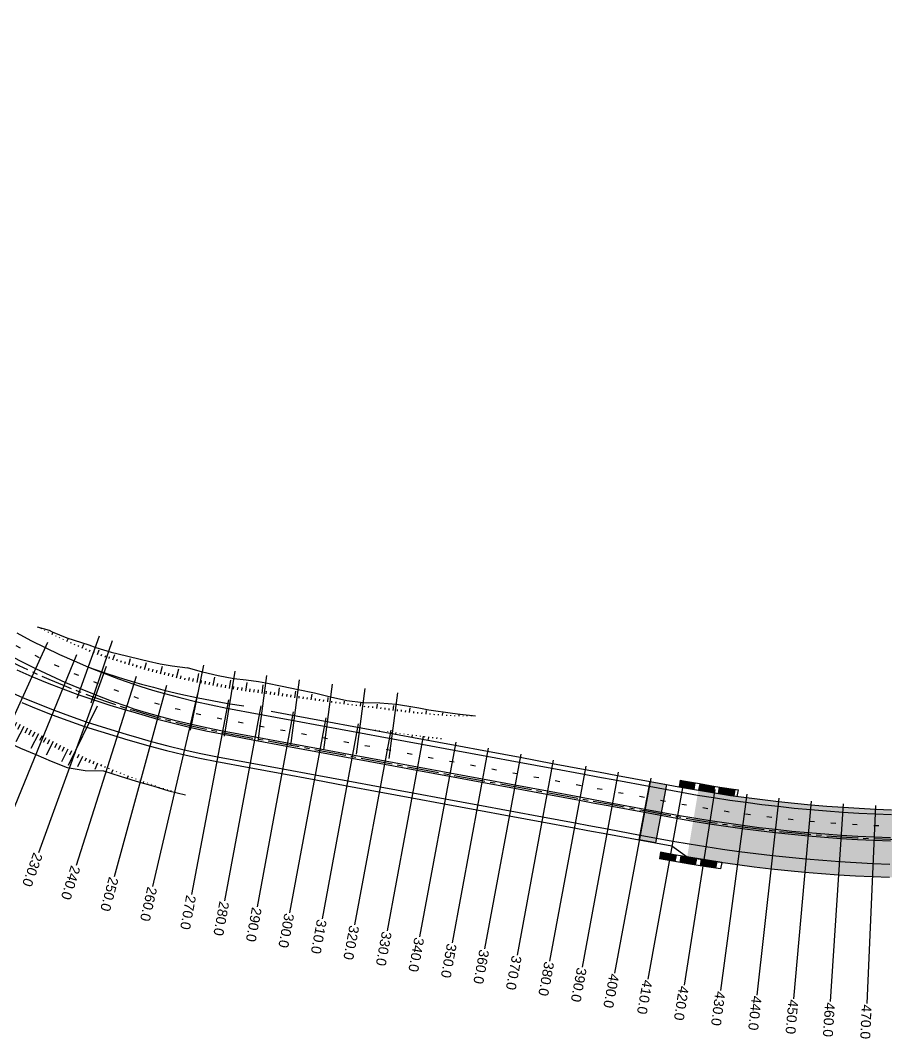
# Model space of a CAD drawing. Extents: x 525179 to 526121, y 9523553 to 9523888.
# Drawn here: x 525383.9 to 525646, y 9523553.3 to 9523861.6 of the extents above; entities that cross this region are included whole.
import ezdxf
from ezdxf.enums import TextEntityAlignment as Align

# ---------------------------------------------------------------- set-up
doc = ezdxf.new("R2010")
doc.units = 0
doc.linetypes.add('AXES2', pattern=[28.575, 19.05, -3.175, 3.175, -3.175])
doc.linetypes.add('T1', pattern=[13, 3, -10])
for name, color, linetype in [("Route - Bretelle d'entrée - Restitution en plan - Talus remblais", 94, 'Continuous'), ("Route - Bretelle d'entrée - Tabulations", 7, 'Continuous'), ('Route - Bretelle de sortie - Restitution en plan - Talus remblais', 94, 'Continuous'), ('Route - Bretelle de sortie - Tabulations', 7, 'Continuous'), ('Route - Route de la corniche de Brazzaville - Restitution en plan - Axe', 1, 'AXES2'), ('Route - Route de la corniche de Brazzaville - Restitution en plan - GEM_1_2TPC', 7, 'Continuous'), ('Route - Route de la corniche de Brazzaville - Restitution en plan - GEM_PAS SERV', 7, 'Continuous'), ('Route - Route de la corniche de Brazzaville - Restitution en plan - GEM_Trottoir', 7, 'Continuous'), ('Route - Route de la corniche de Brazzaville - Restitution en plan - GEM_VOIE 1', 7, 'Continuous'), ('Route - Route de la corniche de Brazzaville - Restitution en plan - GEM_VOIE 2', 7, 'Continuous'), ('Route - Route de la corniche de Brazzaville - Restitution en plan - GEM_Zébra', 1, 'Continuous'), ('Route - Route de la corniche de Brazzaville - Restitution en plan - Talus remblais', 94, 'Continuous'), ('Route - Route de la corniche de Brazzaville - Tabulations', 7, 'Continuous'), ('Route - Route de la corniche de Brazzaville - Textes - Tabulations', 1, 'Continuous')]:
    doc.layers.add(name, color=color, linetype=linetype)
doc.styles.add('Affichages route', font='arial.ttf', dxfattribs={"height": 0.5})

# ---------------------------------------------------------------- blocks, each defined once
blk = doc.blocks.new('MENSURA_TALSYMm_6')
at = {"layer": 'Route - Route de la corniche de Brazzaville - Restitution en plan - Talus remblais'}
for p, q in [((525390.11, 9523677.38), (525390.14, 9523677.44)), ((525391.23, 9523676.82), (525391.29, 9523676.94)), ((525392.35, 9523676.26), (525392.43, 9523676.43)), ((525393.47, 9523675.7), (525393.74, 9523676.25)), ((525394.6, 9523675.17), (525394.69, 9523675.36)), ((525395.72, 9523674.63), (525395.82, 9523674.83)), ((525396.85, 9523674.09), (525396.96, 9523674.31)), ((525397.99, 9523673.56), (525398.33, 9523674.29)), ((525399.13, 9523673.05), (525399.25, 9523673.33)), ((525400.26, 9523672.53), (525400.41, 9523672.85)), ((525402.55, 9523671.52), (525403.06, 9523672.68)), ((525401.4, 9523672.02), (525401.56, 9523672.37)), ((525403.69, 9523671.02), (525403.88, 9523671.44)), ((525404.85, 9523670.53), (525405.03, 9523670.97)), ((525406, 9523670.04), (525406.17, 9523670.5)), ((525407.18, 9523669.63), (525407.72, 9523671.04)), ((525408.36, 9523669.22), (525408.53, 9523669.7)), ((525411.91, 9523668.01), (525412.43, 9523669.61)), ((525409.54, 9523668.81), (525409.71, 9523669.3)), ((525410.72, 9523668.4), (525410.89, 9523668.9)), ((525413.1, 9523667.63), (525413.27, 9523668.17)), ((525414.28, 9523667.24), (525414.47, 9523667.81)), ((525415.47, 9523666.86), (525415.66, 9523667.45)), ((525416.67, 9523666.5), (525417.24, 9523668.35)), ((525417.87, 9523666.13), (525418.06, 9523666.76)), ((525419.06, 9523665.77), (525419.26, 9523666.42)), ((525421.46, 9523665.07), (525422.06, 9523667.16)), ((525420.26, 9523665.42), (525420.46, 9523666.08)), ((525422.67, 9523664.74), (525422.87, 9523665.44)), ((525423.87, 9523664.4), (525424.07, 9523665.13)), ((525425.08, 9523664.07), (525425.28, 9523664.81)), ((525426.29, 9523663.76), (525426.9, 9523666.06)), ((525427.5, 9523663.45), (525427.7, 9523664.23)), ((525428.71, 9523663.13), (525428.91, 9523663.94)), ((525429.92, 9523662.84), (525430.13, 9523663.68)), ((525431.14, 9523662.55), (525431.79, 9523665.22)), ((525432.36, 9523662.26), (525432.58, 9523663.18))]:
    blk.add_line(p, q, dxfattribs=at)
blk = doc.blocks.new('MENSURA_TALSYMm_12')
at = {"layer": 'Route - Bretelle de sortie - Restitution en plan - Talus remblais'}
for p, q in [((525367, 9523654.09), (525368.36, 9523656.61)), ((525367.57, 9523647.04), (525371.68, 9523654.85)), ((525368.12, 9523653.51), (525369.46, 9523656.02)), ((525369.22, 9523652.9), (525370.57, 9523655.44)), ((525371.42, 9523651.66), (525372.78, 9523654.27)), ((525372.54, 9523651.1), (525373.89, 9523653.69)), ((525372.55, 9523645.7), (525376.11, 9523652.54)), ((525373.74, 9523650.69), (525375, 9523653.12)), ((525376.13, 9523649.88), (525377.22, 9523651.97)), ((525377.32, 9523649.45), (525378.33, 9523651.39)), ((525377.83, 9523645), (525380.55, 9523650.24)), ((525378.49, 9523648.98), (525379.44, 9523650.82)), ((525380.82, 9523648.04), (525381.66, 9523649.67)), ((525381.97, 9523647.55), (525382.77, 9523649.09)), ((525382.59, 9523643.31), (525384.99, 9523647.94)), ((525383.08, 9523646.98), (525383.88, 9523648.52)), ((525385.32, 9523645.85), (525386.1, 9523647.37)), ((525386.44, 9523645.3), (525387.21, 9523646.79)), ((525387.16, 9523641.25), (525389.43, 9523645.64)), ((525387.56, 9523644.74), (525388.32, 9523646.21)), ((525389.8, 9523643.64), (525390.54, 9523645.06)), ((525390.92, 9523643.09), (525391.65, 9523644.49)), ((525391.74, 9523639.2), (525393.87, 9523643.34)), ((525392.05, 9523642.53), (525392.76, 9523643.91)), ((525394.29, 9523641.42), (525394.98, 9523642.76)), ((525395.41, 9523640.87), (525396.09, 9523642.19)), ((525396.38, 9523637.23), (525398.32, 9523641.06)), ((525396.54, 9523640.33), (525397.2, 9523641.63)), ((525398.82, 9523639.26), (525399.43, 9523640.5)), ((525399.96, 9523638.74), (525400.55, 9523639.94)), ((525401.14, 9523638.28), (525401.68, 9523639.4)), ((525401.32, 9523635.73), (525402.81, 9523638.86)), ((525403.49, 9523637.38), (525403.94, 9523638.33)), ((525404.67, 9523636.93), (525405.07, 9523637.79)), ((525405.87, 9523636.54), (525406.21, 9523637.28)), ((525406.52, 9523634.9), (525407.35, 9523636.78)), ((525408.28, 9523635.77), (525408.49, 9523636.27)), ((525409.48, 9523635.39), (525409.64, 9523635.76)), ((525410.64, 9523634.94), (525410.79, 9523635.28)), ((525411.54, 9523633.85), (525411.94, 9523634.8)), ((525412.98, 9523634.03), (525413.1, 9523634.32)), ((525414.15, 9523633.58), (525414.25, 9523633.84)), ((525415.32, 9523633.14), (525415.42, 9523633.38)), ((525416.32, 9523632.26), (525416.58, 9523632.93)), ((525417.67, 9523632.28), (525417.75, 9523632.48)), ((525418.84, 9523631.85), (525418.91, 9523632.03)), ((525420.03, 9523631.44), (525420.09, 9523631.6)), ((525421.11, 9523630.75), (525421.27, 9523631.18)), ((525422.4, 9523630.64), (525422.44, 9523630.76)), ((525423.58, 9523630.24), (525423.62, 9523630.34)), ((525424.77, 9523629.85), (525424.8, 9523629.94)), ((525425.9, 9523629.29), (525425.99, 9523629.54)), ((525427.15, 9523629.08), (525427.18, 9523629.15)), ((525428.34, 9523628.69), (525428.36, 9523628.76)), ((525429.54, 9523628.33), (525429.55, 9523628.39)), ((525430.71, 9523627.89), (525430.75, 9523628.02)), ((525431.94, 9523627.63), (525431.95, 9523627.66)), ((525433.14, 9523627.29), (525433.14, 9523627.3))]:
    blk.add_line(p, q, dxfattribs=at)
blk = doc.blocks.new('MENSURA_TALSYMm_18')
at = {"layer": "Route - Bretelle d'entrée - Restitution en plan - Talus remblais"}
for p, q in [((525437.33, 9523661.15), (525437.89, 9523663.88)), ((525433.67, 9523661.95), (525433.77, 9523662.44)), ((525434.89, 9523661.69), (525435.09, 9523662.63)), ((525436.11, 9523661.42), (525436.31, 9523662.34)), ((525438.55, 9523660.89), (525438.73, 9523661.77)), ((525439.78, 9523660.65), (525439.95, 9523661.52)), ((525441.01, 9523660.41), (525441.17, 9523661.27)), ((525442.23, 9523660.17), (525442.71, 9523662.74)), ((525443.46, 9523659.94), (525443.62, 9523660.78)), ((525444.69, 9523659.72), (525444.84, 9523660.56)), ((525445.92, 9523659.51), (525446.07, 9523660.34)), ((525447.16, 9523659.29), (525447.57, 9523661.8)), ((525452.09, 9523658.51), (525452.48, 9523661.15)), ((525457.05, 9523657.84), (525457.4, 9523660.41)), ((525448.39, 9523659.09), (525448.52, 9523659.91)), ((525449.62, 9523658.89), (525449.75, 9523659.74)), ((525450.86, 9523658.7), (525450.98, 9523659.56)), ((525453.33, 9523658.34), (525453.45, 9523659.21)), ((525454.57, 9523658.17), (525454.69, 9523659.04)), ((525455.81, 9523658), (525455.93, 9523658.87)), ((525458.29, 9523657.67), (525458.4, 9523658.5)), ((525459.53, 9523657.51), (525459.64, 9523658.32)), ((525460.77, 9523657.35), (525460.87, 9523658.13)), ((525462.01, 9523657.18), (525462.31, 9523659.48)), ((525463.25, 9523657.02), (525463.34, 9523657.76)), ((525464.48, 9523656.86), (525464.58, 9523657.57)), ((525465.72, 9523656.69), (525465.82, 9523657.38)), ((525466.96, 9523656.53), (525467.23, 9523658.54)), ((525471.92, 9523655.88), (525472.15, 9523657.6)), ((525468.2, 9523656.37), (525468.29, 9523657.01)), ((525469.44, 9523656.21), (525469.52, 9523656.82)), ((525470.68, 9523656.04), (525470.76, 9523656.63)), ((525473.16, 9523655.72), (525473.23, 9523656.26)), ((525474.4, 9523655.55), (525474.47, 9523656.06)), ((525475.64, 9523655.39), (525475.7, 9523655.86)), ((525476.88, 9523655.23), (525477.05, 9523656.56)), ((525478.12, 9523655.07), (525478.17, 9523655.47)), ((525479.36, 9523654.9), (525479.4, 9523655.27)), ((525480.6, 9523654.74), (525480.64, 9523655.07)), ((525481.84, 9523654.58), (525481.95, 9523655.48)), ((525483.07, 9523654.41), (525483.11, 9523654.7)), ((525484.31, 9523654.25), (525484.35, 9523654.54)), ((525485.55, 9523654.09), (525485.59, 9523654.38)), ((525486.79, 9523653.92), (525486.91, 9523654.84)), ((525488.03, 9523653.76), (525488.07, 9523654.08)), ((525491.75, 9523653.27), (525491.91, 9523654.57)), ((525496.71, 9523652.62), (525496.88, 9523654.15)), ((525489.27, 9523653.6), (525489.31, 9523653.96)), ((525490.51, 9523653.44), (525490.56, 9523653.83)), ((525492.99, 9523653.11), (525493.04, 9523653.56)), ((525494.23, 9523652.95), (525494.28, 9523653.42)), ((525495.47, 9523652.78), (525495.52, 9523653.27)), ((525497.95, 9523652.46), (525498.01, 9523652.97)), ((525499.19, 9523652.3), (525499.24, 9523652.8)), ((525500.43, 9523652.13), (525500.48, 9523652.62)), ((525501.67, 9523651.99), (525501.82, 9523653.42)), ((525502.91, 9523651.87), (525502.96, 9523652.32)), ((525504.16, 9523651.75), (525504.2, 9523652.18)), ((525505.4, 9523651.63), (525505.43, 9523652.03)), ((525506.64, 9523651.51), (525506.74, 9523652.6)), ((525507.89, 9523651.41), (525507.92, 9523651.74)), ((525509.14, 9523651.32), (525509.16, 9523651.62)), ((525510.38, 9523651.22), (525510.4, 9523651.51)), ((525511.63, 9523651.13), (525511.68, 9523651.94)), ((525512.88, 9523651.06), (525512.89, 9523651.3)), ((525514.13, 9523651), (525514.13, 9523651.21)), ((525515.37, 9523650.95), (525515.38, 9523651.13)), ((525516.62, 9523650.92), (525516.63, 9523651.35)), ((525517.87, 9523650.93), (525517.87, 9523651.03)), ((525519.12, 9523650.95), (525519.12, 9523651.02)), ((525520.37, 9523650.96), (525520.37, 9523651))]:
    blk.add_line(p, q, dxfattribs=at)
blk = doc.blocks.new('MENSURA_TALSYMm_19')
at = {"layer": "Route - Bretelle d'entrée - Restitution en plan - Talus remblais"}
for p, q in [((525488.87, 9523647.08), (525488.87, 9523647.1)), ((525490.11, 9523646.9), (525490.11, 9523646.93)), ((525491.34, 9523646.72), (525491.35, 9523646.77)), ((525492.56, 9523646.41), (525492.59, 9523646.61)), ((525493.82, 9523646.36), (525493.83, 9523646.44)), ((525495.06, 9523646.18), (525495.07, 9523646.28)), ((525496.29, 9523646), (525496.31, 9523646.12)), ((525497.49, 9523645.54), (525497.55, 9523645.95)), ((525498.77, 9523645.64), (525498.79, 9523645.79)), ((525500, 9523645.46), (525500.03, 9523645.63)), ((525501.24, 9523645.28), (525501.27, 9523645.47)), ((525502.43, 9523644.69), (525502.51, 9523645.31)), ((525503.72, 9523644.93), (525503.75, 9523645.15)), ((525504.96, 9523644.75), (525504.99, 9523645)), ((525506.19, 9523644.58), (525506.23, 9523644.84)), ((525507.37, 9523643.83), (525507.47, 9523644.7)), ((525508.68, 9523644.25), (525508.71, 9523644.57)), ((525509.92, 9523644.1), (525509.95, 9523644.43)), ((525511.16, 9523643.94), (525511.2, 9523644.3))]:
    blk.add_line(p, q, dxfattribs=at)

msp = doc.modelspace()

# ---------------------------------------------------------------- hatches: boundary and pattern name
h = msp.add_hatch(color=254)
h.dxf.hatch_style = 1
h.paths.add_polyline_path([(525935.34, 9523691.41), (525939.45, 9523694.47), (525943.53, 9523697.57), (525947.58, 9523700.72), (525951.59, 9523703.91), (525955.57, 9523707.15), (525959.51, 9523710.43), (525963.41, 9523713.76), (525967.28, 9523717.13), (525971.11, 9523720.54), (525974.9, 9523723.99), (525978.65, 9523727.49), (525982.37, 9523731.02), (525986.04, 9523734.6), (525989.67, 9523738.22), (525993.27, 9523741.88), (525996.82, 9523745.58), (526000.33, 9523749.31), (526003.8, 9523753.09), (526007.22, 9523756.9), (526010.61, 9523760.76), (526013.95, 9523764.64), (526017.25, 9523768.57), (526020.5, 9523772.53), (526023.71, 9523776.53), (526026.88, 9523780.57), (526030, 9523784.64), (526033.07, 9523788.74), (526036.1, 9523792.88), (526039.08, 9523797.05), (526042.02, 9523801.25), (526044.91, 9523805.49), (526047.75, 9523809.76), (526030.21, 9523821.3), (526027.95, 9523816.92), (526025.19, 9523812.87), (526022.38, 9523808.85), (526019.53, 9523804.87), (526016.64, 9523800.91), (526013.7, 9523796.99), (526010.72, 9523793.1), (526007.69, 9523789.25), (526004.63, 9523785.42), (526001.52, 9523781.64), (525998.36, 9523777.88), (525995.17, 9523774.17), (525991.94, 9523770.49), (525988.66, 9523766.84), (525985.35, 9523763.23), (525981.99, 9523759.66), (525978.6, 9523756.13), (525975.16, 9523752.63), (525971.69, 9523749.17), (525968.18, 9523745.75), (525964.63, 9523742.37), (525961.04, 9523739.03), (525957.42, 9523735.73), (525953.76, 9523732.47), (525950.07, 9523729.25), (525946.34, 9523726.07), (525942.57, 9523722.94), (525938.77, 9523719.84), (525934.94, 9523716.79), (525931.07, 9523713.78), (525927.17, 9523710.82), (525923.23, 9523707.9), (525919.27, 9523705.02), (525915.27, 9523702.18), (525911.24, 9523699.4), (525907.18, 9523696.65), (525903.09, 9523693.95), (525898.97, 9523691.3), (525894.82, 9523688.69), (525890.64, 9523686.13), (525886.44, 9523683.61), (525882.2, 9523681.15), (525877.94, 9523678.73), (525873.65, 9523676.35), (525869.34, 9523674.03), (525865, 9523671.75), (525860.64, 9523669.52), (525856.25, 9523667.34), (525851.84, 9523665.21), (525847.4, 9523663.13), (525842.94, 9523661.09), (525838.46, 9523659.11), (525833.96, 9523657.18), (525829.43, 9523655.29), (525824.89, 9523653.46), (525820.32, 9523651.68), (525815.74, 9523649.95), (525811.13, 9523648.27), (525806.51, 9523646.64), (525801.87, 9523645.06), (525797.21, 9523643.54), (525792.54, 9523642.06), (525787.85, 9523640.64), (525783.15, 9523639.27), (525778.43, 9523637.95), (525773.69, 9523636.69), (525768.94, 9523635.48), (525764.18, 9523634.32), (525759.41, 9523633.21), (525754.62, 9523632.16), (525749.82, 9523631.16), (525745.02, 9523630.21), (525740.2, 9523629.32), (525735.37, 9523628.48), (525730.53, 9523627.69), (525725.69, 9523626.96), (525720.83, 9523626.28), (525715.97, 9523625.66), (525711.11, 9523625.09), (525706.23, 9523624.57), (525701.35, 9523624.11), (525696.47, 9523623.7), (525691.58, 9523623.35), (525686.69, 9523623.05), (525681.8, 9523622.8), (525676.9, 9523622.61), (525672, 9523622.48), (525667.1, 9523622.39), (525662.2, 9523622.37), (525657.3, 9523622.39), (525652.4, 9523622.48), (525647.5, 9523622.61), (525642.61, 9523622.8), (525637.71, 9523623.05), (525632.82, 9523623.35), (525627.93, 9523623.7), (525623.05, 9523624.11), (525618.17, 9523624.57), (525613.3, 9523625.09), (525608.43, 9523625.66), (525603.57, 9523626.28), (525598.72, 9523626.96), (525593.87, 9523627.69), (525589.04, 9523628.53), (525585.64, 9523608.31), (525590.7, 9523607.49), (525595.77, 9523606.73), (525600.85, 9523606.02), (525605.94, 9523605.36), (525611.03, 9523604.76), (525616.13, 9523604.22), (525621.23, 9523603.74), (525626.34, 9523603.31), (525631.46, 9523602.94), (525636.58, 9523602.63), (525641.7, 9523602.37), (525646.82, 9523602.17), (525651.95, 9523602.03), (525657.07, 9523601.95), (525662.2, 9523601.92), (525667.33, 9523601.95), (525672.46, 9523602.03), (525677.58, 9523602.17), (525682.71, 9523602.37), (525687.83, 9523602.63), (525692.94, 9523602.94), (525698.06, 9523603.31), (525703.17, 9523603.74), (525708.27, 9523604.22), (525713.37, 9523604.76), (525718.47, 9523605.36), (525723.55, 9523606.01), (525728.63, 9523606.72), (525733.7, 9523607.49), (525738.76, 9523608.31), (525743.81, 9523609.19), (525748.86, 9523610.12), (525753.89, 9523611.11), (525758.91, 9523612.16), (525763.91, 9523613.26), (525768.91, 9523614.42), (525773.89, 9523615.63), (525778.86, 9523616.9), (525783.81, 9523618.23), (525788.75, 9523619.6), (525793.68, 9523621.04), (525798.58, 9523622.53), (525803.47, 9523624.07), (525808.35, 9523625.66), (525813.2, 9523627.32), (525818.04, 9523629.02), (525822.86, 9523630.78), (525827.65, 9523632.59), (525832.43, 9523634.45), (525837.18, 9523636.37), (525841.92, 9523638.34), (525846.63, 9523640.37), (525851.32, 9523642.44), (525855.99, 9523644.57), (525860.63, 9523646.75), (525865.24, 9523648.98), (525869.84, 9523651.26), (525874.4, 9523653.59), (525878.94, 9523655.97), (525883.46, 9523658.41), (525887.94, 9523660.89), (525892.4, 9523663.42), (525896.83, 9523666), (525901.23, 9523668.64), (525905.61, 9523671.32), (525909.95, 9523674.04), (525914.26, 9523676.82), (525918.54, 9523679.65), (525922.79, 9523682.52), (525927, 9523685.44), (525931.19, 9523688.4)])
h = msp.add_hatch(color=254)
h.dxf.hatch_style = 1
h.paths.add_polyline_path([(525579.36, 9523630.27), (525574.43, 9523631.18), (525571.15, 9523613.48), (525576.09, 9523612.57)])

# ---------------------------------------------------------------- linework, layer by layer
for p, q in [((525583.29, 9523629.54), (525583.65, 9523631.51)), ((525583.54, 9523629.5), (525583.9, 9523631.46)), ((525583.78, 9523629.45), (525584.15, 9523631.42)), ((525584.03, 9523629.4), (525584.39, 9523631.37)), ((525584.27, 9523629.36), (525584.64, 9523631.33)), ((525584.52, 9523629.32), (525584.88, 9523631.28)), ((525584.77, 9523629.27), (525585.13, 9523631.24)), ((525585.01, 9523629.23), (525585.38, 9523631.2)), ((525585.26, 9523629.19), (525585.62, 9523631.16)), ((525585.51, 9523629.15), (525585.87, 9523631.11)), ((525585.75, 9523629.1), (525586.12, 9523631.07)), ((525586, 9523629.06), (525586.36, 9523631.03)), ((525586.24, 9523629.02), (525586.61, 9523630.98)), ((525586.49, 9523628.97), (525586.85, 9523630.94)), ((525586.74, 9523628.93), (525587.1, 9523630.9)), ((525586.98, 9523628.89), (525587.35, 9523630.86)), ((525587.23, 9523628.85), (525587.59, 9523630.81)), ((525587.48, 9523628.8), (525587.84, 9523630.77)), ((525587.72, 9523628.76), (525588.09, 9523630.73)), ((525589.2, 9523628.5), (525589.56, 9523630.47)), ((525589.45, 9523628.46), (525589.81, 9523630.43)), ((525589.69, 9523628.42), (525590.06, 9523630.38)), ((525589.94, 9523628.38), (525590.3, 9523630.34)), ((525590.19, 9523628.33), (525590.55, 9523630.3)), ((525590.43, 9523628.29), (525590.8, 9523630.26)), ((525590.68, 9523628.25), (525591.04, 9523630.21)), ((525590.92, 9523628.2), (525591.29, 9523630.17)), ((525591.17, 9523628.16), (525591.54, 9523630.13)), ((525591.42, 9523628.12), (525591.78, 9523630.09)), ((525591.66, 9523628.08), (525592.03, 9523630.04)), ((525591.91, 9523628.03), (525592.27, 9523630)), ((525592.16, 9523627.99), (525592.52, 9523629.96)), ((525592.4, 9523627.95), (525592.77, 9523629.92)), ((525592.65, 9523627.91), (525593.01, 9523629.87)), ((525592.9, 9523627.86), (525593.26, 9523629.83)), ((525593.14, 9523627.82), (525593.51, 9523629.79)), ((525593.39, 9523627.78), (525593.75, 9523629.74)), ((525593.63, 9523627.74), (525594, 9523629.7)), ((525595.12, 9523627.51), (525595.48, 9523629.47)), ((525595.36, 9523627.47), (525595.73, 9523629.44)), ((525595.61, 9523627.43), (525595.98, 9523629.4)), ((525595.86, 9523627.39), (525596.22, 9523629.36)), ((525596.11, 9523627.36), (525596.47, 9523629.32)), ((525596.35, 9523627.32), (525596.72, 9523629.29)), ((525596.6, 9523627.28), (525596.97, 9523629.25)), ((525596.85, 9523627.24), (525597.21, 9523629.21)), ((525597.1, 9523627.21), (525597.46, 9523629.17)), ((525597.34, 9523627.17), (525597.71, 9523629.14)), ((525597.59, 9523627.13), (525597.96, 9523629.1)), ((525597.84, 9523627.1), (525598.2, 9523629.06)), ((525598.09, 9523627.06), (525598.45, 9523629.03)), ((525598.33, 9523627.02), (525598.7, 9523628.99)), ((525598.58, 9523626.98), (525598.94, 9523628.95)), ((525598.83, 9523626.95), (525599.19, 9523628.92)), ((525599.08, 9523626.91), (525599.44, 9523628.88)), ((525599.32, 9523626.88), (525599.69, 9523628.85)), ((525599.57, 9523626.84), (525599.94, 9523628.81)), ((525599.82, 9523626.81), (525600.18, 9523628.78)), ((525600.8, 9523626.63), (525601.17, 9523628.59)), ((525577.6, 9523609.74), (525577.23, 9523607.73)), ((525577.85, 9523609.7), (525577.48, 9523607.69)), ((525581.68, 9523609), (525577.6, 9523609.74)), ((525578.09, 9523609.65), (525577.73, 9523607.65)), ((525578.34, 9523609.61), (525577.97, 9523607.61)), ((525578.58, 9523609.56), (525578.22, 9523607.56)), ((525578.83, 9523609.52), (525578.47, 9523607.52)), ((525579.08, 9523609.47), (525578.71, 9523607.48)), ((525579.32, 9523609.43), (525578.96, 9523607.44)), ((525579.57, 9523609.38), (525579.2, 9523607.39)), ((525579.81, 9523609.34), (525579.45, 9523607.35)), ((525580.06, 9523609.29), (525579.7, 9523607.31)), ((525580.31, 9523609.25), (525579.94, 9523607.27)), ((525580.55, 9523609.2), (525580.19, 9523607.22)), ((525580.8, 9523609.16), (525580.44, 9523607.18)), ((525581.04, 9523609.11), (525580.68, 9523607.14)), ((525581.29, 9523609.07), (525580.93, 9523607.1)), ((525581.54, 9523609.03), (525581.18, 9523607.06)), ((525581.78, 9523608.98), (525581.42, 9523607.01)), ((525582.03, 9523608.94), (525581.67, 9523606.97)), ((525586.73, 9523608.13), (525581.68, 9523609)), ((525582.27, 9523608.9), (525581.92, 9523606.93)), ((525583.75, 9523608.64), (525583.39, 9523606.68)), ((525584, 9523608.6), (525583.64, 9523606.63)), ((525584.25, 9523608.56), (525583.89, 9523606.59)), ((525584.49, 9523608.52), (525584.13, 9523606.55)), ((525584.74, 9523608.47), (525584.38, 9523606.51)), ((525584.98, 9523608.43), (525584.63, 9523606.46)), ((525585.23, 9523608.39), (525584.87, 9523606.42)), ((525585.48, 9523608.35), (525585.12, 9523606.38)), ((525585.72, 9523608.31), (525585.36, 9523606.34)), ((525585.97, 9523608.26), (525585.61, 9523606.3)), ((525586.22, 9523608.22), (525585.86, 9523606.25)), ((525586.46, 9523608.18), (525586.1, 9523606.21)), ((525586.71, 9523608.14), (525586.35, 9523606.17)), ((525586.96, 9523608.1), (525586.6, 9523606.13)), ((525591.8, 9523607.32), (525586.73, 9523608.13)), ((525587.2, 9523608.06), (525586.84, 9523606.09)), ((525587.45, 9523608.02), (525587.09, 9523606.05)), ((525587.7, 9523607.98), (525587.34, 9523606.01)), ((525587.94, 9523607.94), (525587.59, 9523605.97)), ((525588.19, 9523607.9), (525587.83, 9523605.93)), ((525588.44, 9523607.86), (525588.08, 9523605.89)), ((525586.41, 9523606.16), (525577.23, 9523607.73)), ((525591.49, 9523605.34), (525586.41, 9523606.16)), ((525589.92, 9523607.62), (525589.56, 9523605.65)), ((525590.17, 9523607.58), (525589.81, 9523605.61)), ((525590.41, 9523607.54), (525590.05, 9523605.57)), ((525590.66, 9523607.5), (525590.3, 9523605.54)), ((525590.91, 9523607.46), (525590.55, 9523605.5)), ((525591.15, 9523607.42), (525590.8, 9523605.46)), ((525591.4, 9523607.38), (525591.04, 9523605.42)), ((525591.65, 9523607.35), (525591.29, 9523605.38)), ((525595.74, 9523604.71), (525591.49, 9523605.34)), ((525591.9, 9523607.31), (525591.54, 9523605.34)), ((525592.14, 9523607.27), (525591.78, 9523605.3)), ((525596.1, 9523606.68), (525591.8, 9523607.32)), ((525592.39, 9523607.23), (525592.03, 9523605.26)), ((525592.64, 9523607.2), (525592.28, 9523605.23)), ((525592.88, 9523607.16), (525592.53, 9523605.19)), ((525593.13, 9523607.12), (525592.77, 9523605.15)), ((525593.38, 9523607.09), (525593.02, 9523605.12)), ((525593.63, 9523607.05), (525593.27, 9523605.08)), ((525593.87, 9523607.01), (525593.52, 9523605.04)), ((525594.12, 9523606.98), (525593.76, 9523605.01)), ((525594.37, 9523606.94), (525594.01, 9523604.97)), ((525594.62, 9523606.9), (525594.26, 9523604.93)), ((525596.1, 9523606.68), (525595.74, 9523604.71))]:
    msp.add_line(p, q)
at = {"flags": 128}
for points in [[(525574.43, 9523631.18), (525579.36, 9523630.27), (525576.09, 9523612.57), (525571.15, 9523613.48), (525574.43, 9523631.18)], [(525583.65, 9523631.51), (525584.57, 9523631.34), (525589.38, 9523630.5), (525594.19, 9523629.67), (525599, 9523628.94), (525601.18, 9523628.64)]]:
    msp.add_lwpolyline(points, dxfattribs=at)
at = {"layer": "Route - Bretelle d'entrée - Restitution en plan - Talus remblais", "flags": 128}
msp.add_lwpolyline([(525521.62, 9523650.98), (525516.95, 9523651.41), (525514.67, 9523651.73), (525507.43, 9523652.73), (525504.46, 9523653.36), (525501.43, 9523653.84), (525499.54, 9523654.18), (525497.65, 9523654.47), (525492.66, 9523654.87), (525487.63, 9523654.99), (525482.66, 9523655.54), (525477.77, 9523656.73), (525472.88, 9523657.89), (525467.97, 9523658.9), (525463.07, 9523659.92), (525458.15, 9523660.93), (525455.92, 9523661.36), (525452.21, 9523661.85), (525448.49, 9523662.27), (525443.74, 9523663.18), (525439.02, 9523664.28), (525434.46, 9523665.6)], dxfattribs=at)
at = {"layer": "Route - Bretelle d'entrée - Tabulations"}
for p, q in [((525401.09, 9523656.4), (525407.85, 9523675.22)), ((525405.27, 9523654.93), (525411.71, 9523673.87)), ((525435.4, 9523646.74), (525439.44, 9523666.32)), ((525445.63, 9523644.84), (525448.87, 9523664.58)), ((525455.85, 9523643.37), (525458.45, 9523663.2)), ((525465.76, 9523642.06), (525468.37, 9523661.89)), ((525475.68, 9523640.76), (525478.28, 9523660.59)), ((525485.59, 9523639.46), (525488.2, 9523659.29)), ((525495.5, 9523638.15), (525498.11, 9523657.98))]:
    msp.add_line(p, q, dxfattribs=at)
at = {"layer": 'Route - Bretelle de sortie - Restitution en plan - Talus remblais', "flags": 128}
msp.add_lwpolyline([(525362.1, 9523647.48), (525364.02, 9523646.79), (525368.39, 9523643.85), (525374.15, 9523644.09), (525379.42, 9523643.39), (525381.13, 9523642.54), (525383.96, 9523641.27), (525388.57, 9523639.32), (525393.17, 9523637.32), (525398.09, 9523635.44), (525403.46, 9523634.52), (525409.08, 9523634.36), (525414.03, 9523632.8), (525418.96, 9523631.23), (525423.93, 9523629.83), (525428.85, 9523628.32), (525433.85, 9523627.09)], dxfattribs=at)
at = {"layer": 'Route - Bretelle de sortie - Tabulations'}
msp.add_line((525407.17, 9523653.95), (525398.36, 9523636), dxfattribs=at)
at = {"layer": 'Route - Route de la corniche de Brazzaville - Restitution en plan - Axe', "ltscale": 0.5, "flags": 128}
msp.add_lwpolyline([(525226.64, 9523750.39), (525229.42, 9523749.25), (525234.05, 9523747.36), (525238.64, 9523745.4), (525243.2, 9523743.34), (525247.71, 9523741.19), (525252.18, 9523738.95), (525256.61, 9523736.62), (525265.35, 9523731.76), (525274.08, 9523726.88), (525282.81, 9523722), (525286.1, 9523720.16), (525291.53, 9523717.12), (525300.26, 9523712.23), (525308.99, 9523707.35), (525317.71, 9523702.47), (525326.44, 9523697.59), (525335.17, 9523692.7), (525343.89, 9523687.82), (525352.62, 9523682.94), (525354.66, 9523681.8), (525361.35, 9523678.06), (525363.34, 9523676.94), (525370.08, 9523673.17), (525374.47, 9523670.79), (525378.91, 9523668.49), (525383.39, 9523666.28), (525387.92, 9523664.16), (525392.49, 9523662.13), (525397.1, 9523660.19), (525401.61, 9523658.4), (525406.43, 9523656.6), (525411.15, 9523654.94), (525415.9, 9523653.38), (525418.08, 9523652.7), (525421.78, 9523651.59), (525425.49, 9523650.54), (525430.32, 9523649.27), (525435.18, 9523648.09), (525440.06, 9523647.01), (525444.97, 9523646.03), (525454.8, 9523644.2), (525464.63, 9523642.38), (525474.46, 9523640.56), (525484.3, 9523638.73), (525494.13, 9523636.91), (525503.96, 9523635.09), (525513.79, 9523633.26), (525523.63, 9523631.44), (525533.46, 9523629.62), (525543.29, 9523627.8), (525553.12, 9523625.97), (525557.22, 9523625.21), (525562.96, 9523624.15), (525572.79, 9523622.33), (525582.62, 9523620.51), (525587.55, 9523619.66), (525592.48, 9523618.85), (525597.43, 9523618.11), (525602.38, 9523617.41), (525607.34, 9523616.78), (525612.3, 9523616.19), (525617.28, 9523615.67), (525622.25, 9523615.2), (525627.24, 9523614.78), (525632.22, 9523614.42), (525637.21, 9523614.11), (525642.21, 9523613.86), (525647.2, 9523613.67), (525652.2, 9523613.53), (525657.2, 9523613.45), (525662.2, 9523613.42), (525667.2, 9523613.44), (525672.2, 9523613.53), (525677.2, 9523613.67), (525682.19, 9523613.86), (525687.19, 9523614.11), (525692.18, 9523614.42), (525697.17, 9523614.78), (525702.15, 9523615.19), (525707.13, 9523615.66), (525712.1, 9523616.19), (525717.06, 9523616.77), (525722.02, 9523617.41), (525726.98, 9523618.1), (525731.92, 9523618.85), (525736.85, 9523619.65), (525741.78, 9523620.51), (525746.7, 9523621.42), (525751.6, 9523622.38), (525756.5, 9523623.41), (525761.38, 9523624.48), (525766.25, 9523625.61), (525771.11, 9523626.79), (525775.95, 9523628.03), (525780.78, 9523629.32), (525785.6, 9523630.66), (525790.4, 9523632.06), (525795.19, 9523633.51), (525799.95, 9523635.02), (525804.71, 9523636.57), (525809.44, 9523638.18), (525814.16, 9523639.84), (525818.85, 9523641.56), (525823.53, 9523643.32), (525828.19, 9523645.14), (525832.82, 9523647.01), (525837.44, 9523648.93), (525842.04, 9523650.91), (525846.61, 9523652.93), (525851.16, 9523655), (525855.68, 9523657.13), (525860.19, 9523659.3), (525864.66, 9523661.53), (525869.12, 9523663.8), (525873.54, 9523666.13), (525877.94, 9523668.5), (525882.32, 9523670.92), (525886.67, 9523673.39), (525890.99, 9523675.91), (525895.28, 9523678.47), (525899.54, 9523681.09), (525903.77, 9523683.75), (525907.98, 9523686.45), (525912.15, 9523689.21), (525916.29, 9523692.01), (525920.4, 9523694.85), (525924.48, 9523697.75), (525928.53, 9523700.68), (525932.54, 9523703.66), (525936.52, 9523706.69), (525940.47, 9523709.76), (525944.38, 9523712.87), (525948.26, 9523716.03), (525952.1, 9523719.23), (525955.91, 9523722.47), (525959.68, 9523725.76), (525963.41, 9523729.08), (525967.11, 9523732.45), (525970.77, 9523735.86), (525974.39, 9523739.31), (525977.97, 9523742.79), (525981.51, 9523746.32), (525985.02, 9523749.89), (525988.48, 9523753.5), (525991.9, 9523757.14), (525995.29, 9523760.82), (525998.63, 9523764.54), (526001.93, 9523768.3), (526005.19, 9523772.09), (526008.4, 9523775.92), (526011.57, 9523779.78), (526014.7, 9523783.68), (526017.79, 9523787.62), (526020.83, 9523791.58), (526023.83, 9523795.58), (526026.78, 9523799.62), (526029.69, 9523803.69), (526032.56, 9523807.79), (526035.37, 9523811.92), (526038.14, 9523816.08), (526040.87, 9523820.27), (526043.55, 9523824.49), (526046.18, 9523828.74), (526051.43, 9523837.25), (526056.68, 9523845.77), (526059.3, 9523850.02), (526061.92, 9523854.28), (526064.05, 9523857.74)], dxfattribs=at)
at = {"layer": 'Route - Route de la corniche de Brazzaville - Restitution en plan - GEM_1_2TPC', "flags": 128}
for points in [[(525379.61, 9523669.88), (525384.01, 9523667.57), (525388.47, 9523665.35), (525392.96, 9523663.22), (525397.5, 9523661.17), (525401.95, 9523659.28), (525406.71, 9523657.36), (525411.37, 9523655.59), (525416.07, 9523653.91), (525418.23, 9523653.18), (525421.92, 9523652.07), (525425.62, 9523651.02), (525430.45, 9523649.75), (525435.3, 9523648.58), (525440.17, 9523647.5), (525445.06, 9523646.52), (525454.89, 9523644.69), (525464.72, 9523642.87), (525474.55, 9523641.05), (525484.39, 9523639.22), (525494.22, 9523637.4), (525504.05, 9523635.58), (525513.88, 9523633.76), (525523.72, 9523631.93), (525533.55, 9523630.11), (525543.38, 9523628.29), (525553.21, 9523626.47), (525557.31, 9523625.71), (525563.05, 9523624.64), (525572.88, 9523622.82), (525582.71, 9523621), (525587.63, 9523620.15), (525592.56, 9523619.35), (525597.5, 9523618.6), (525602.45, 9523617.91), (525607.4, 9523617.27), (525612.36, 9523616.69), (525617.33, 9523616.16), (525622.3, 9523615.69), (525627.28, 9523615.28), (525632.26, 9523614.92), (525637.24, 9523614.61), (525642.23, 9523614.36), (525647.22, 9523614.17)], [(525382.77, 9523664.99), (525387.38, 9523662.97), (525392.02, 9523661.05), (525396.7, 9523659.22), (525401.27, 9523657.53), (525406.16, 9523655.84), (525410.93, 9523654.3), (525415.73, 9523652.85), (525417.93, 9523652.22), (525421.64, 9523651.11), (525425.36, 9523650.06), (525430.2, 9523648.78), (525435.07, 9523647.6), (525439.96, 9523646.52), (525444.87, 9523645.54), (525454.71, 9523643.71), (525464.54, 9523641.89), (525474.37, 9523640.06), (525484.21, 9523638.24), (525494.04, 9523636.42), (525503.87, 9523634.6), (525513.7, 9523632.77), (525523.54, 9523630.95), (525533.37, 9523629.13), (525543.2, 9523627.3), (525553.03, 9523625.48), (525557.13, 9523624.72), (525562.86, 9523623.66), (525572.7, 9523621.84), (525582.53, 9523620.02), (525587.47, 9523619.16), (525592.41, 9523618.36), (525597.36, 9523617.61), (525602.31, 9523616.92), (525607.28, 9523616.28), (525612.25, 9523615.7), (525617.23, 9523615.17), (525622.21, 9523614.7), (525627.2, 9523614.28), (525632.19, 9523613.92), (525637.19, 9523613.61), (525642.19, 9523613.36), (525647.19, 9523613.17)]]:
    msp.add_lwpolyline(points, dxfattribs=at)
at = {"layer": 'Route - Route de la corniche de Brazzaville - Restitution en plan - GEM_PAS SERV', "flags": 128}
msp.add_lwpolyline([(525589.04, 9523628.53), (525593.87, 9523627.69), (525598.72, 9523626.96), (525603.57, 9523626.28), (525608.43, 9523625.66), (525613.3, 9523625.09), (525618.17, 9523624.57), (525623.05, 9523624.11), (525627.93, 9523623.7), (525632.82, 9523623.35), (525637.71, 9523623.05), (525642.61, 9523622.8), (525647.5, 9523622.61)], dxfattribs=at)
at = {"layer": 'Route - Route de la corniche de Brazzaville - Restitution en plan - GEM_Trottoir', "flags": 128}
for points in [[(525384.35, 9523655.03), (525388.65, 9523653.24), (525393.49, 9523651.35), (525398.21, 9523649.6), (525403.26, 9523647.85), (525408.19, 9523646.25), (525413.16, 9523644.75), (525415.43, 9523644.1), (525419.26, 9523642.95), (525423.11, 9523641.86), (525428.12, 9523640.54), (525433.15, 9523639.32), (525438.21, 9523638.2), (525443.29, 9523637.18), (525453.16, 9523635.35), (525462.99, 9523633.53), (525472.82, 9523631.71), (525482.66, 9523629.88), (525492.49, 9523628.06), (525502.32, 9523626.24), (525512.15, 9523624.42), (525521.99, 9523622.59), (525531.82, 9523620.77), (525541.65, 9523618.95), (525551.48, 9523617.12), (525555.58, 9523616.36), (525561.32, 9523615.3), (525571.15, 9523613.48), (525581.03, 9523611.65), (525585.64, 9523608.31), (525590.7, 9523607.49), (525595.77, 9523606.73), (525600.85, 9523606.02), (525605.94, 9523605.36), (525611.03, 9523604.76), (525616.13, 9523604.22), (525621.23, 9523603.74), (525626.34, 9523603.31), (525631.46, 9523602.94), (525636.58, 9523602.63), (525641.7, 9523602.37), (525646.82, 9523602.17)], [(525459.75, 9523652.44), (525466.27, 9523651.23), (525476.1, 9523649.41), (525485.94, 9523647.58), (525495.77, 9523645.76), (525505.6, 9523643.94), (525515.43, 9523642.11), (525525.27, 9523640.29), (525535.1, 9523638.47), (525544.93, 9523636.65), (525554.76, 9523634.82), (525558.86, 9523634.06), (525564.6, 9523633), (525574.43, 9523631.18), (525584.21, 9523629.37), (525589.04, 9523628.53)]]:
    msp.add_lwpolyline(points, dxfattribs=at)
at = {"layer": 'Route - Route de la corniche de Brazzaville - Restitution en plan - GEM_VOIE 1', "linetype": 'T1', "ltscale": 0.5, "flags": 128}
msp.add_lwpolyline([(525228.18, 9523755.7), (525231.49, 9523754.35), (525236.16, 9523752.44), (525240.86, 9523750.43), (525245.51, 9523748.33), (525250.13, 9523746.13), (525254.7, 9523743.84), (525259.22, 9523741.46), (525268.04, 9523736.56), (525276.76, 9523731.68), (525285.49, 9523726.8), (525288.78, 9523724.96), (525294.22, 9523721.92), (525302.95, 9523717.03), (525311.67, 9523712.15), (525320.4, 9523707.27), (525329.13, 9523702.39), (525337.85, 9523697.5), (525346.58, 9523692.62), (525355.31, 9523687.74), (525357.35, 9523686.6), (525364.03, 9523682.86), (525366.03, 9523681.74), (525372.66, 9523677.81), (525376.9, 9523675.36), (525381.19, 9523673), (525385.53, 9523670.72), (525389.92, 9523668.53), (525394.35, 9523666.43), (525398.83, 9523664.41), (525403.21, 9523662.54), (525407.9, 9523660.65), (525412.5, 9523658.9), (525417.13, 9523657.25), (525419.26, 9523656.52), (525422.89, 9523655.43), (525426.55, 9523654.4), (525431.3, 9523653.14), (525436.09, 9523651.99), (525440.89, 9523650.92), (525445.71, 9523649.96), (525455.53, 9523648.13), (525465.36, 9523646.31), (525475.19, 9523644.49), (525485.03, 9523642.67), (525494.86, 9523640.84), (525504.69, 9523639.02), (525514.52, 9523637.2), (525524.36, 9523635.38), (525534.19, 9523633.55), (525544.02, 9523631.73), (525553.85, 9523629.91), (525557.95, 9523629.15), (525563.69, 9523628.08), (525573.52, 9523626.26), (525583.33, 9523624.45), (525588.21, 9523623.6), (525593.1, 9523622.8), (525598, 9523622.06), (525602.91, 9523621.38), (525607.83, 9523620.75), (525612.75, 9523620.17), (525617.68, 9523619.65), (525622.61, 9523619.18), (525627.55, 9523618.77), (525632.49, 9523618.41), (525637.44, 9523618.11), (525642.39, 9523617.86), (525647.34, 9523617.67), (525652.29, 9523617.53), (525657.25, 9523617.44), (525662.2, 9523617.42), (525667.16, 9523617.44), (525672.11, 9523617.53), (525677.07, 9523617.66), (525682.02, 9523617.86), (525686.97, 9523618.1), (525691.91, 9523618.41), (525696.86, 9523618.76), (525701.79, 9523619.18), (525706.73, 9523619.64), (525711.66, 9523620.17), (525716.58, 9523620.74), (525721.49, 9523621.37), (525726.4, 9523622.06), (525731.3, 9523622.8), (525736.19, 9523623.6), (525741.07, 9523624.44), (525745.95, 9523625.35), (525750.81, 9523626.3), (525755.66, 9523627.32), (525760.5, 9523628.38), (525765.33, 9523629.5), (525770.14, 9523630.67), (525774.94, 9523631.9), (525779.73, 9523633.18), (525784.5, 9523634.51), (525789.26, 9523635.9), (525794, 9523637.33), (525798.73, 9523638.82), (525803.44, 9523640.37), (525808.13, 9523641.96), (525812.8, 9523643.61), (525817.46, 9523645.31), (525822.1, 9523647.06), (525826.71, 9523648.86), (525831.31, 9523650.71), (525835.88, 9523652.62), (525840.44, 9523654.57), (525844.97, 9523656.58), (525849.48, 9523658.63), (525853.96, 9523660.74), (525858.43, 9523662.9), (525862.86, 9523665.1), (525867.28, 9523667.35), (525871.66, 9523669.66), (525876.03, 9523672.01), (525880.36, 9523674.41), (525884.67, 9523676.86), (525888.95, 9523679.35), (525893.21, 9523681.9), (525897.43, 9523684.49), (525901.63, 9523687.12), (525905.79, 9523689.81), (525909.93, 9523692.53), (525914.03, 9523695.31), (525918.11, 9523698.13), (525922.15, 9523701), (525926.16, 9523703.91), (525930.14, 9523706.86), (525934.09, 9523709.86), (525938, 9523712.9), (525941.87, 9523715.99), (525945.72, 9523719.12), (525949.53, 9523722.29), (525953.3, 9523725.5), (525957.03, 9523728.76), (525960.73, 9523732.05), (525964.4, 9523735.39), (525968.02, 9523738.77), (525971.61, 9523742.19), (525975.16, 9523745.64), (525978.67, 9523749.14), (525982.15, 9523752.68), (525985.58, 9523756.25), (525988.97, 9523759.86), (525992.32, 9523763.51), (525995.64, 9523767.2), (525998.91, 9523770.92), (526002.14, 9523774.68), (526005.32, 9523778.47), (526008.47, 9523782.3), (526011.57, 9523786.17), (526014.63, 9523790.07), (526017.64, 9523794), (526020.62, 9523797.97), (526023.54, 9523801.96), (526026.43, 9523805.99), (526029.26, 9523810.06), (526032.06, 9523814.15), (526034.8, 9523818.28), (526037.5, 9523822.43), (526040.16, 9523826.62), (526042.78, 9523830.84), (526048.02, 9523839.35), (526053.27, 9523847.87), (526055.89, 9523852.12), (526058.52, 9523856.38), (526061.71, 9523861.56)], dxfattribs=at)
at = {"layer": 'Route - Route de la corniche de Brazzaville - Restitution en plan - GEM_VOIE 2', "flags": 128}
for points in [[(525382.77, 9523676.13), (525387.05, 9523673.88), (525391.37, 9523671.72), (525395.74, 9523669.64), (525400.15, 9523667.65), (525404.47, 9523665.81), (525409.09, 9523663.94), (525413.62, 9523662.21), (525418.19, 9523660.58), (525420.29, 9523659.87), (525423.87, 9523658.79), (525427.47, 9523657.77), (525432.16, 9523656.54), (525436.88, 9523655.4), (525441.61, 9523654.35), (525446.37, 9523653.39), (525456.17, 9523651.58), (525466, 9523649.75), (525475.83, 9523647.93), (525485.66, 9523646.11), (525495.5, 9523644.28), (525505.33, 9523642.46), (525515.16, 9523640.64), (525524.99, 9523638.82), (525534.83, 9523636.99), (525544.66, 9523635.17), (525554.49, 9523633.35), (525558.59, 9523632.59), (525564.32, 9523631.53), (525574.16, 9523629.7), (525583.95, 9523627.89), (525588.79, 9523627.05), (525593.65, 9523626.26), (525598.51, 9523625.53), (525603.38, 9523624.85), (525608.25, 9523624.22), (525613.14, 9523623.65), (525618.03, 9523623.13), (525622.92, 9523622.67), (525627.82, 9523622.26), (525632.72, 9523621.9), (525637.63, 9523621.6), (525642.54, 9523621.35), (525647.45, 9523621.16)], [(525379.74, 9523658.68), (525384.48, 9523656.6), (525389.25, 9523654.62), (525394.06, 9523652.73), (525398.75, 9523651), (525403.77, 9523649.26), (525408.68, 9523647.67), (525413.61, 9523646.18), (525415.87, 9523645.53), (525419.68, 9523644.39), (525423.5, 9523643.31), (525428.48, 9523642), (525433.49, 9523640.78), (525438.52, 9523639.67), (525443.57, 9523638.66), (525453.43, 9523636.83), (525463.26, 9523635), (525473.1, 9523633.18), (525482.93, 9523631.36), (525492.76, 9523629.54), (525502.59, 9523627.71), (525512.43, 9523625.89), (525522.26, 9523624.07), (525532.09, 9523622.25), (525541.92, 9523620.42), (525551.76, 9523618.6), (525555.86, 9523617.84), (525561.59, 9523616.78), (525571.42, 9523614.95), (525581.3, 9523613.13), (525586.3, 9523612.26), (525591.32, 9523611.44), (525596.35, 9523610.68), (525601.38, 9523609.98), (525606.42, 9523609.33), (525611.47, 9523608.74), (525616.53, 9523608.2), (525621.59, 9523607.72), (525626.65, 9523607.3), (525631.72, 9523606.93), (525636.8, 9523606.62), (525641.87, 9523606.37), (525646.95, 9523606.17)]]:
    msp.add_lwpolyline(points, dxfattribs=at)
at = {"layer": 'Route - Route de la corniche de Brazzaville - Restitution en plan - GEM_Zébra', "flags": 128}
msp.add_lwpolyline([(525404.47, 9523665.81), (525409.18, 9523664.17), (525413.78, 9523662.67), (525418.41, 9523661.27), (525420.53, 9523660.66), (525424.13, 9523659.67), (525427.74, 9523658.74), (525432.44, 9523657.62), (525437.15, 9523656.59), (525441.89, 9523655.65), (525446.64, 9523654.81), (525451.54, 9523654.04)], dxfattribs=at)
at = {"layer": 'Route - Route de la corniche de Brazzaville - Restitution en plan - Talus remblais', "flags": 128}
msp.add_lwpolyline([(525388.99, 9523677.94), (525392.56, 9523676.99), (525393.55, 9523676.5), (525397.9, 9523674.64), (525402.42, 9523673.21), (525404.61, 9523672.54), (525406.75, 9523671.73), (525411.4, 9523670.3), (525415.98, 9523669.15), (525420.56, 9523668.05), (525422.66, 9523667.58), (525426.2, 9523666.79), (525429.77, 9523666.14), (525434.46, 9523665.6)], dxfattribs=at)
at = {"layer": 'Route - Route de la corniche de Brazzaville - Tabulations'}
for p, q in [((525392.07, 9523673.26), (525367.18, 9523618.66)), ((525400.88, 9523669.45), (525378.2, 9523613.91)), ((525409.84, 9523666), (525389.39, 9523609.59)), ((525418.93, 9523662.91), (525400.75, 9523605.73)), ((525428.13, 9523660.19), (525412.26, 9523602.32)), ((525437.44, 9523657.83), (525423.89, 9523599.38)), ((525446.83, 9523655.85), (525435.63, 9523596.91)), ((525456.62, 9523654.03), (525445.69, 9523595.04)), ((525466.45, 9523652.21), (525455.52, 9523593.22)), ((525476.29, 9523650.39), (525465.35, 9523591.39)), ((525486.12, 9523648.57), (525475.18, 9523589.57)), ((525495.95, 9523646.74), (525485.01, 9523587.75)), ((525505.78, 9523644.92), (525494.85, 9523585.93)), ((525515.62, 9523643.1), (525504.68, 9523584.1)), ((525525.45, 9523641.27), (525514.51, 9523582.28)), ((525535.28, 9523639.45), (525524.34, 9523580.46)), ((525545.11, 9523637.63), (525534.18, 9523578.63)), ((525554.95, 9523635.81), (525544.01, 9523576.81)), ((525564.78, 9523633.98), (525553.84, 9523574.99)), ((525574.61, 9523632.16), (525563.67, 9523573.17)), ((525584.39, 9523630.35), (525573.78, 9523571.3)), ((525594.03, 9523628.73), (525584.74, 9523569.46)), ((525603.71, 9523627.32), (525595.73, 9523567.86)), ((525613.41, 9523626.13), (525606.76, 9523566.5)), ((525623.14, 9523625.16), (525617.81, 9523565.39)), ((525632.89, 9523624.4), (525628.89, 9523564.53)), ((525642.65, 9523623.85), (525639.98, 9523563.91))]:
    msp.add_line(p, q, dxfattribs=at)

# ---------------------------------------------------------------- block references
at = {"layer": "Route - Bretelle d'entrée - Restitution en plan - Talus remblais"}
for name in ['MENSURA_TALSYMm_18', 'MENSURA_TALSYMm_19']:
    msp.add_blockref(name, (0, 0), dxfattribs=at)
at = {"layer": 'Route - Bretelle de sortie - Restitution en plan - Talus remblais'}
msp.add_blockref('MENSURA_TALSYMm_12', (0, 0), dxfattribs=at)
at = {"layer": 'Route - Route de la corniche de Brazzaville - Restitution en plan - Talus remblais'}
msp.add_blockref('MENSURA_TALSYMm_6', (0, 0), dxfattribs=at)

# ---------------------------------------------------------------- texts
at = {"layer": 'Route - Route de la corniche de Brazzaville - Textes - Tabulations', "style": 'Affichages route'}
for s, rotation, p in [('230.0', 250.3223, (525389.31, 9523609.36)), ('240.0', 252.6141, (525400.68, 9523605.49)), ('250.0', 254.9059, (525412.19, 9523602.08)), ('260.0', 257.1978, (525423.84, 9523599.14)), ('270.0', 259.4896, (525435.59, 9523596.66)), ('280.0', 259.4975, (525445.64, 9523594.79)), ('290.0', 259.4975, (525455.47, 9523592.97)), ('300.0', 259.4975, (525465.3, 9523591.15)), ('310.0', 259.4975, (525475.14, 9523589.33)), ('320.0', 259.4975, (525484.97, 9523587.5)), ('330.0', 259.4975, (525494.8, 9523585.68)), ('340.0', 259.4975, (525504.63, 9523583.86)), ('350.0', 259.4975, (525514.47, 9523582.03)), ('360.0', 259.4975, (525524.3, 9523580.21)), ('370.0', 259.4975, (525534.13, 9523578.39)), ('380.0', 259.4975, (525543.96, 9523576.57)), ('390.0', 259.4975, (525553.8, 9523574.74)), ('400.0', 259.4975, (525563.63, 9523572.92)), ('410.0', 259.9499, (525573.73, 9523571.05)), ('420.0', 261.2232, (525584.7, 9523569.21)), ('430.0', 262.4964, (525595.7, 9523567.61)), ('440.0', 263.7697, (525606.73, 9523566.25)), ('450.0', 265.0429, (525617.79, 9523565.14)), ('460.0', 266.3161, (525628.87, 9523564.28)), ('470.0', 267.5894, (525639.97, 9523563.66))]:
    msp.add_text(s, height=3, rotation=rotation, dxfattribs=at).set_placement(p, align=Align.MIDDLE_LEFT)

doc.saveas('drawing.dxf')
